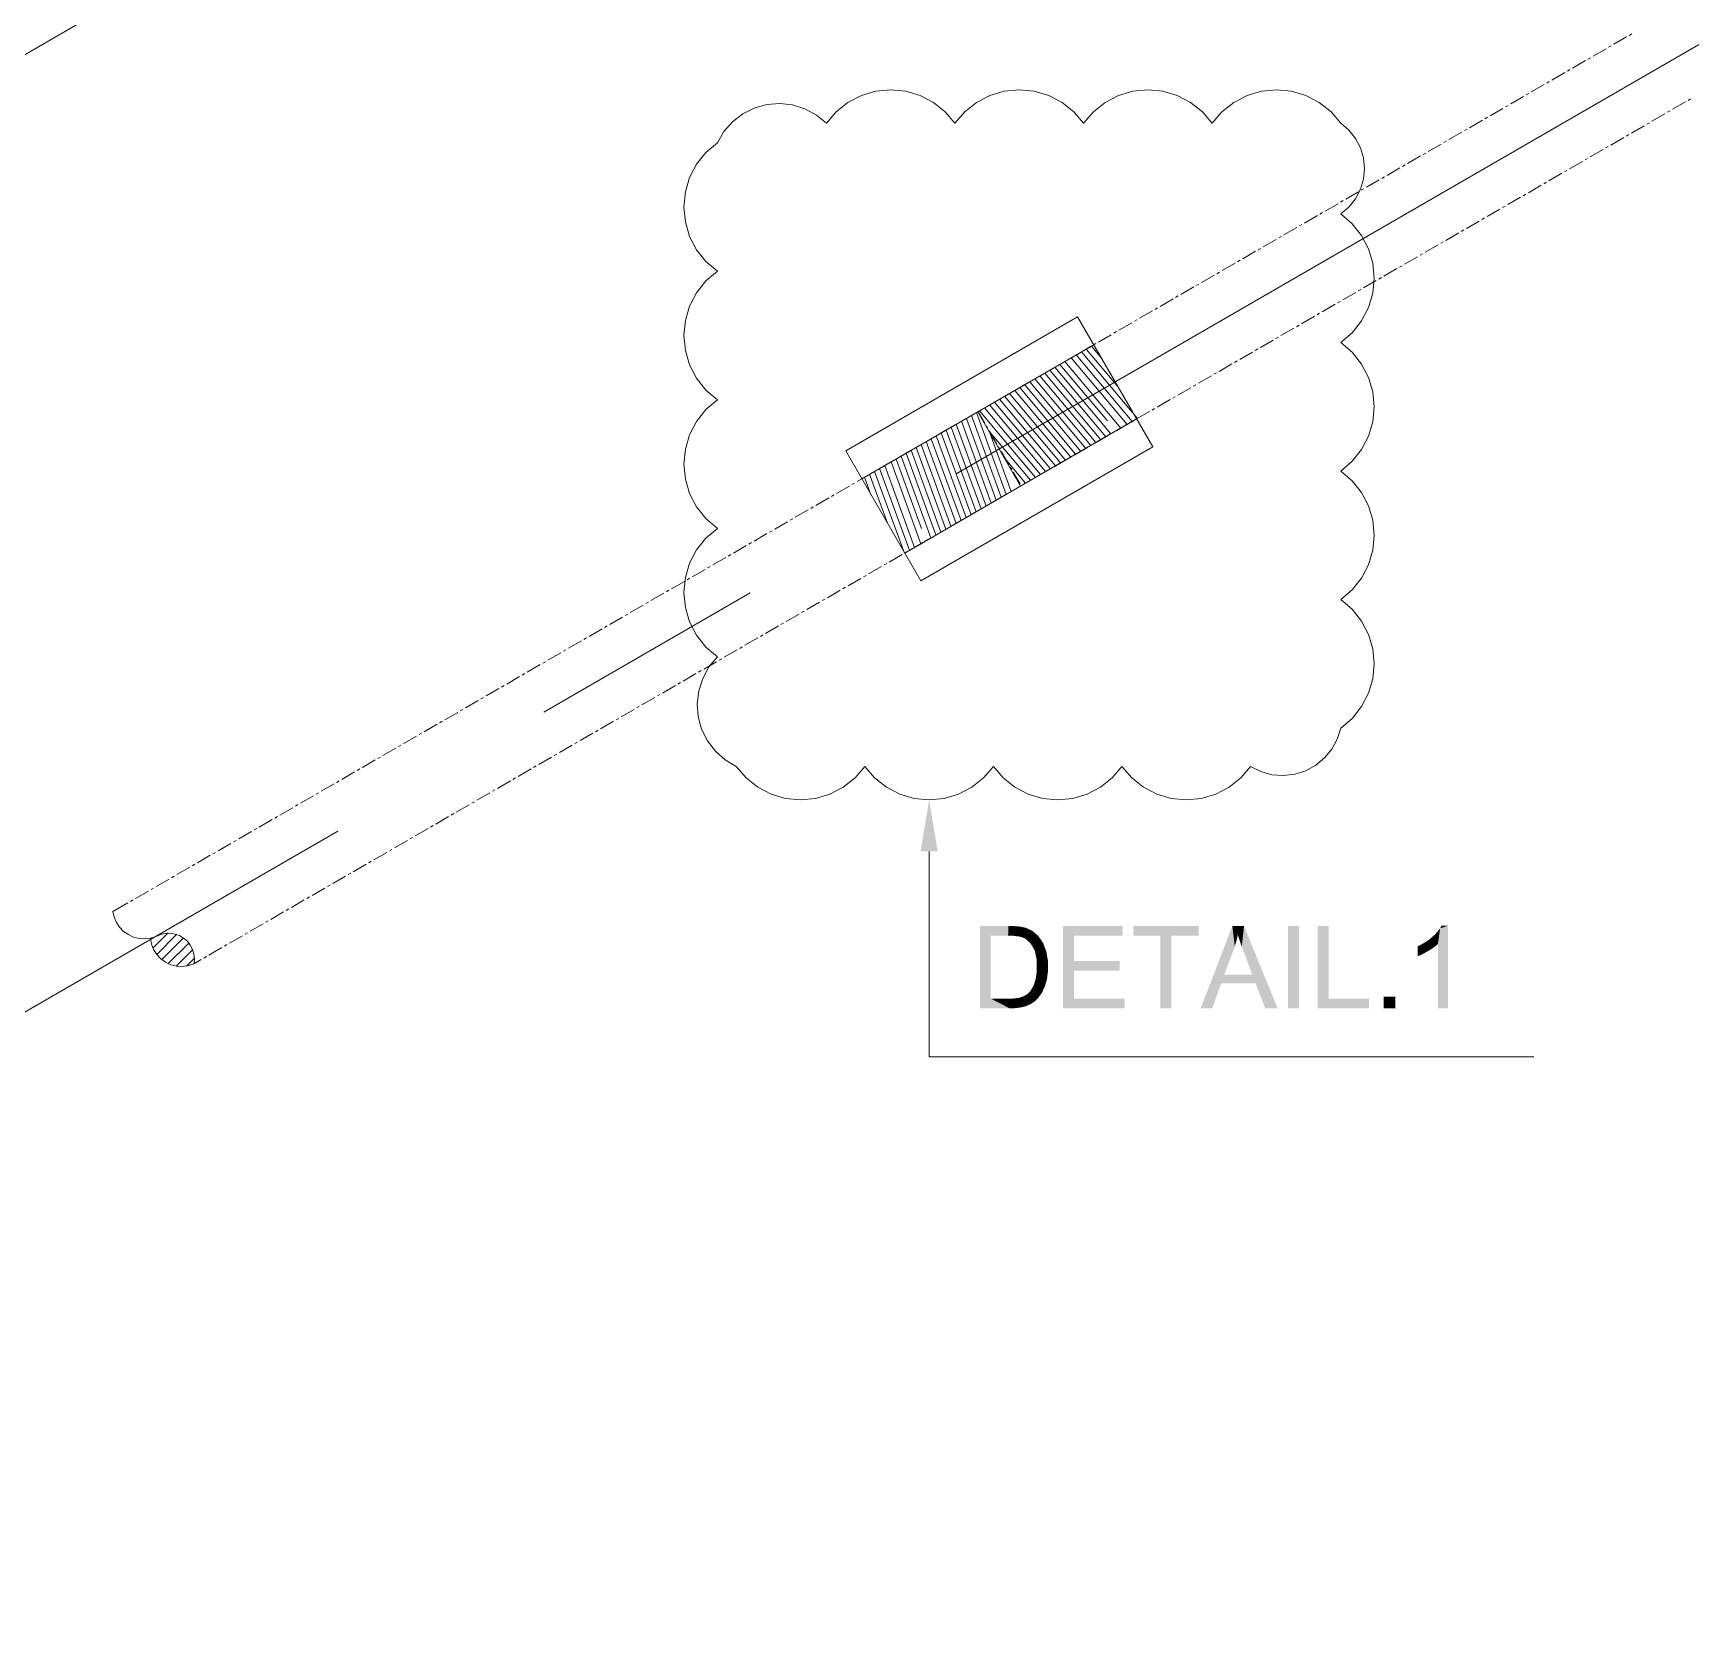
# Model space of a CAD drawing. Header units: millimetres. Extents: x 2 to 579, y 1 to 405.
# Drawn here: x 198.71 to 216.12, y 105.56 to 122.5 of the extents above; entities that cross this region are included whole.
import ezdxf

# ---------------------------------------------------------------- set-up
doc = ezdxf.new("R2010")
doc.units = ezdxf.units.MM
doc.linetypes.add('XKITLINE00', pattern=[0])
doc.layers.add('LinkedObject', color=7, linetype='Continuous', lineweight=0)

# ---------------------------------------------------------------- blocks, each defined once
blk = doc.blocks.new('*A4')
at = {"layer": 'LinkedObject'}
for color, points in [(6, [(208.208, 113.909), (208.028, 113.909), (208.118, 114.449)]), (7, [(208.652, 113.125), (208.766, 113.023), (208.652, 112.261)]), (7, [(208.948, 113.023), (208.652, 113.125), (208.95, 113.125)]), (7, [(208.766, 113.023), (208.652, 113.125), (208.948, 113.023)]), (7, [(208.652, 112.261), (208.766, 113.023), (208.766, 112.363)]), (7, [(208.95, 113.125), (208.999, 113.023), (208.948, 113.023)]), (7, [(209, 113.125), (208.999, 113.023), (208.95, 113.125)]), (7, [(209, 113.125), (209.073, 113.014), (208.999, 113.023)]), (7, [(209.077, 113.119), (209.073, 113.014), (209, 113.125)]), (7, [(209.103, 113.113), (209.073, 113.014), (209.077, 113.119)]), (7, [(209.103, 113.113), (209.096, 113.006), (209.073, 113.014)]), (7, [(209.096, 113.006), (209.103, 113.113), (209.128, 112.993)]), (7, [(209.204, 113.073), (209.103, 113.113), (209.141, 113.104)]), (7, [(209.23, 113.051), (209.103, 113.113), (209.204, 113.073)]), (7, [(209.182, 112.945), (209.103, 113.113), (209.23, 113.051)]), (7, [(209.128, 112.993), (209.103, 113.113), (209.182, 112.945)]), (7, [(209.23, 113.051), (209.204, 112.908), (209.182, 112.945)]), (7, [(209.264, 113.022), (209.204, 112.908), (209.23, 113.051)]), (7, [(209.315, 112.948), (209.204, 112.908), (209.264, 113.022)]), (7, [(209.639, 112.759), (209.525, 112.261), (209.525, 113.125)]), (7, [(209.639, 112.759), (209.525, 113.125), (209.639, 113.023)]), (7, [(210.15, 113.023), (209.525, 113.125), (210.15, 113.125)]), (7, [(209.639, 113.023), (209.525, 113.125), (210.15, 113.023)]), (7, [(210.263, 113.125), (210.547, 113.023), (210.263, 113.023)]), (7, [(210.661, 113.023), (210.547, 113.023), (210.263, 113.125)]), (7, [(210.661, 113.023), (210.263, 113.125), (210.947, 113.125)]), (7, [(210.547, 112.261), (210.661, 113.023), (210.661, 112.261)]), (7, [(210.547, 113.023), (210.661, 113.023), (210.547, 112.261)]), (7, [(210.661, 113.023), (210.947, 113.125), (210.947, 113.023)]), (7, [(211.302, 113.125), (211.313, 112.869), (210.97, 112.261)]), (7, [(211.313, 112.869), (211.302, 113.125), (211.328, 112.91)]), (7, [(211.328, 112.91), (211.302, 113.125), (211.351, 112.993)]), (7, [(211.351, 112.993), (211.302, 113.125), (211.36, 113.035)]), (7, [(211.425, 113.125), (211.36, 113.035), (211.302, 113.125)]), (7, [(211.36, 113.035), (211.425, 113.125), (211.37, 112.999)]), (7, [(211.37, 112.999), (211.425, 113.125), (211.401, 112.909)]), (7, [(211.401, 112.909), (211.425, 113.125), (211.421, 112.855)]), (7, [(211.421, 112.855), (211.425, 113.125), (211.511, 112.616)]), (7, [(211.511, 112.616), (211.425, 113.125), (211.547, 112.523)]), (7, [(211.547, 112.523), (211.425, 113.125), (211.777, 112.261)]), (7, [(212.002, 113.125), (211.888, 112.261), (211.888, 113.125)]), (7, [(212.002, 112.261), (211.888, 112.261), (212.002, 113.125)]), (7, [(212.313, 113.125), (212.199, 112.261), (212.199, 113.125)]), (7, [(212.313, 112.363), (212.199, 112.261), (212.313, 113.125)]), (7, [(213.391, 112.882), (213.292, 112.933), (213.37, 112.983)]), (7, [(213.403, 113.013), (213.46, 112.937), (213.37, 112.983)]), (7, [(213.37, 112.983), (213.46, 112.937), (213.391, 112.882)]), (7, [(213.46, 112.937), (213.403, 113.013), (213.437, 113.043)]), (7, [(213.484, 113.101), (213.46, 112.937), (213.437, 113.043)]), (7, [(213.46, 112.261), (213.484, 113.101), (213.566, 112.261)]), (7, [(213.46, 112.937), (213.484, 113.101), (213.46, 112.261)]), (7, [(213.566, 113.129), (213.484, 113.101), (213.498, 113.129)]), (7, [(213.566, 112.261), (213.484, 113.101), (213.566, 113.129)]), (7, [(209.204, 112.908), (209.315, 112.948), (209.226, 112.872)]), (7, [(209.226, 112.872), (209.315, 112.948), (209.332, 112.903)]), (7, [(209.332, 112.903), (209.249, 112.768), (209.226, 112.872)]), (7, [(209.349, 112.858), (209.249, 112.768), (209.332, 112.903)]), (7, [(209.366, 112.756), (209.249, 112.768), (209.349, 112.858)]), (7, [(210.97, 112.261), (211.313, 112.869), (211.218, 112.616)]), (7, [(213.292, 112.933), (213.328, 112.846), (213.248, 112.912)]), (7, [(213.248, 112.912), (213.328, 112.846), (213.248, 112.809)]), (7, [(213.248, 112.809), (213.328, 112.846), (213.273, 112.818)]), (7, [(213.328, 112.846), (213.292, 112.933), (213.359, 112.864)]), (7, [(213.359, 112.864), (213.292, 112.933), (213.391, 112.882)]), (7, [(213.391, 112.882), (213.46, 112.937), (213.441, 112.919)]), (7, [(209.249, 112.651), (209.366, 112.649), (209.237, 112.568)]), (7, [(209.237, 112.568), (209.366, 112.649), (209.343, 112.524)]), (7, [(209.366, 112.698), (209.249, 112.768), (209.366, 112.756)]), (7, [(209.249, 112.768), (209.366, 112.698), (209.249, 112.7)]), (7, [(209.366, 112.698), (209.249, 112.651), (209.249, 112.7)]), (7, [(209.366, 112.649), (209.249, 112.651), (209.366, 112.698)]), (7, [(209.343, 112.524), (209.366, 112.649), (209.355, 112.562)]), (7, [(209.639, 112.657), (209.525, 112.261), (209.639, 112.759)]), (7, [(209.639, 112.363), (209.525, 112.261), (209.639, 112.657)]), (7, [(210.118, 112.657), (209.639, 112.759), (210.118, 112.759)]), (7, [(209.639, 112.657), (209.639, 112.759), (210.118, 112.657)]), (7, [(211.185, 112.523), (210.97, 112.261), (211.218, 112.616)]), (7, [(211.218, 112.616), (211.547, 112.523), (211.185, 112.523)]), (7, [(211.511, 112.616), (211.547, 112.523), (211.218, 112.616)]), (7, [(209.284, 112.398), (209.163, 112.424), (209.183, 112.444)]), (7, [(209.183, 112.444), (209.343, 112.524), (209.284, 112.398)]), (7, [(209.215, 112.499), (209.343, 112.524), (209.183, 112.444)]), (7, [(209.226, 112.533), (209.343, 112.524), (209.215, 112.499)]), (7, [(209.343, 112.524), (209.226, 112.533), (209.237, 112.568)]), (7, [(209.284, 112.398), (209.343, 112.524), (209.302, 112.423)]), (7, [(209.302, 112.423), (209.343, 112.524), (209.332, 112.486)]), (7, [(210.97, 112.261), (211.185, 112.523), (211.091, 112.261)]), (7, [(211.547, 112.523), (211.777, 112.261), (211.647, 112.261)]), (7, [(208.766, 112.363), (208.964, 112.261), (208.652, 112.261)]), (7, [(208.951, 112.363), (208.964, 112.261), (208.766, 112.363)]), (7, [(208.951, 112.363), (209.003, 112.261), (208.964, 112.261)]), (7, [(208.994, 112.363), (209.003, 112.261), (208.951, 112.363)]), (7, [(209.103, 112.276), (208.994, 112.363), (209.061, 112.371)]), (7, [(209.072, 112.269), (208.994, 112.363), (209.103, 112.276)]), (7, [(209.003, 112.261), (208.994, 112.363), (209.072, 112.269)]), (7, [(209.085, 112.379), (209.103, 112.276), (209.061, 112.371)]), (7, [(209.109, 112.387), (209.103, 112.276), (209.085, 112.379)]), (7, [(209.103, 112.276), (209.109, 112.387), (209.133, 112.283)]), (7, [(209.206, 112.319), (209.109, 112.387), (209.148, 112.409)]), (7, [(209.184, 112.305), (209.109, 112.387), (209.206, 112.319)]), (7, [(209.133, 112.283), (209.109, 112.387), (209.184, 112.305)]), (7, [(209.163, 112.424), (209.227, 112.334), (209.148, 112.409)]), (7, [(209.148, 112.409), (209.227, 112.334), (209.206, 112.319)]), (7, [(209.266, 112.373), (209.163, 112.424), (209.284, 112.398)]), (7, [(209.227, 112.334), (209.163, 112.424), (209.266, 112.373)]), (7, [(209.525, 112.261), (209.639, 112.363), (210.17, 112.261)]), (7, [(210.17, 112.261), (209.639, 112.363), (210.17, 112.363)]), (7, [(212.199, 112.261), (212.313, 112.363), (212.738, 112.261)]), (7, [(212.738, 112.261), (212.313, 112.363), (212.738, 112.363)]), (7, [(213.012, 112.382), (212.891, 112.261), (212.891, 112.382)]), (7, [(213.012, 112.261), (212.891, 112.261), (213.012, 112.382)])]:
    blk.add_hatch(color=color, dxfattribs=at).paths.add_polyline_path(points, flags=17)
at = {"layer": 'LinkedObject', "color": 6, "linetype": 'XKITLINE00', "lineweight": 0}
for p, q in [((177.585, 110.118), (218.979, 134.042)), ((208.403, 117.874), (223.224, 126.441)), ((204.074, 115.372), (206.238, 116.623)), ((187.088, 105.555), (201.909, 114.121)), ((208.118, 113.909), (208.118, 111.752)), ((208.118, 111.752), (214.466, 111.752))]:
    blk.add_line(p, q, dxfattribs=at)
at = {"layer": 'LinkedObject', "color": 9, "linetype": 'XKITLINE00', "lineweight": 0}
for p, q in [((215.253, 122.353), (215.28, 122.369)), ((215.307, 122.385), (215.442, 122.463)), ((215.469, 122.478), (215.496, 122.494)), ((214.874, 122.134), (215.009, 122.213)), ((215.036, 122.228), (215.063, 122.244)), ((215.09, 122.259), (215.226, 122.338)), ((214.657, 122.009), (214.793, 122.087)), ((214.82, 122.103), (214.847, 122.119)), ((214.387, 121.853), (214.414, 121.869)), ((214.441, 121.884), (214.576, 121.962)), ((214.603, 121.978), (214.63, 121.994)), ((214.008, 121.634), (214.143, 121.712)), ((214.17, 121.728), (214.198, 121.743)), ((214.225, 121.759), (214.36, 121.837)), ((215.871, 121.671), (215.898, 121.687)), ((215.925, 121.702), (216.06, 121.78)), ((216.087, 121.796), (216.114, 121.812)), ((213.738, 121.478), (213.765, 121.493)), ((213.792, 121.509), (213.927, 121.587)), ((213.954, 121.603), (213.981, 121.618)), ((215.492, 121.452), (215.627, 121.53)), ((215.654, 121.546), (215.681, 121.561)), ((215.708, 121.577), (215.844, 121.655)), ((213.359, 121.259), (213.494, 121.337)), ((213.521, 121.352), (213.548, 121.368)), ((213.575, 121.384), (213.711, 121.462)), ((215.275, 121.327), (215.411, 121.405)), ((215.438, 121.421), (215.465, 121.436)), ((213.142, 121.134), (213.278, 121.212)), ((213.305, 121.227), (213.332, 121.243)), ((214.842, 121.077), (214.978, 121.155)), ((215.005, 121.17), (215.032, 121.186)), ((215.059, 121.202), (215.194, 121.28)), ((215.221, 121.296), (215.248, 121.311)), ((212.872, 120.977), (212.899, 120.993)), ((212.926, 121.008), (213.061, 121.087)), ((213.088, 121.102), (213.115, 121.118)), ((214.626, 120.952), (214.761, 121.03)), ((214.788, 121.045), (214.815, 121.061)), ((212.493, 120.758), (212.628, 120.836)), ((212.655, 120.852), (212.682, 120.868)), ((212.709, 120.883), (212.845, 120.962)), ((214.355, 120.795), (214.382, 120.811)), ((214.41, 120.826), (214.545, 120.905)), ((214.572, 120.92), (214.599, 120.936)), ((212.277, 120.633), (212.412, 120.711)), ((212.439, 120.727), (212.466, 120.743)), ((213.977, 120.576), (214.112, 120.654)), ((214.139, 120.67), (214.166, 120.686)), ((214.193, 120.701), (214.328, 120.78)), ((211.844, 120.383), (211.979, 120.461)), ((212.006, 120.477), (212.033, 120.492)), ((212.06, 120.508), (212.195, 120.586)), ((212.222, 120.602), (212.249, 120.618)), ((213.76, 120.451), (213.895, 120.529)), ((213.923, 120.545), (213.95, 120.561)), ((211.627, 120.258), (211.762, 120.336)), ((211.79, 120.352), (211.817, 120.367)), ((213.327, 120.201), (213.463, 120.279)), ((213.49, 120.295), (213.517, 120.31)), ((213.544, 120.326), (213.679, 120.404)), ((213.706, 120.42), (213.733, 120.436)), ((211.357, 120.101), (211.384, 120.117)), ((211.411, 120.133), (211.546, 120.211)), ((211.573, 120.227), (211.6, 120.242)), ((213.111, 120.076), (213.246, 120.154)), ((213.273, 120.17), (213.3, 120.185)), ((210.978, 119.883), (211.113, 119.961)), ((211.14, 119.976), (211.167, 119.992)), ((211.194, 120.008), (211.33, 120.086)), ((212.84, 119.919), (212.867, 119.935)), ((212.894, 119.951), (213.03, 120.029)), ((213.057, 120.045), (213.084, 120.06)), ((210.761, 119.757), (210.897, 119.836)), ((210.924, 119.851), (210.951, 119.867)), ((212.462, 119.701), (212.597, 119.779)), ((212.624, 119.794), (212.651, 119.81)), ((212.678, 119.826), (212.813, 119.904)), ((210.329, 119.507), (210.464, 119.585)), ((210.491, 119.601), (210.518, 119.617)), ((210.545, 119.632), (210.68, 119.711)), ((210.707, 119.726), (210.734, 119.742)), ((212.245, 119.575), (212.38, 119.654)), ((212.407, 119.669), (212.434, 119.685)), ((210.112, 119.382), (210.247, 119.46)), ((210.274, 119.476), (210.301, 119.492)), ((211.812, 119.325), (211.947, 119.403)), ((211.974, 119.419), (212.002, 119.435)), ((212.029, 119.45), (212.164, 119.529)), ((212.191, 119.544), (212.218, 119.56)), ((209.842, 119.226), (209.869, 119.241)), ((209.896, 119.257), (210.031, 119.335)), ((210.058, 119.351), (210.085, 119.367)), ((211.596, 119.2), (211.731, 119.278)), ((211.758, 119.294), (211.785, 119.31)), ((209.463, 119.007), (209.598, 119.085)), ((209.625, 119.101), (209.652, 119.116)), ((209.679, 119.132), (209.814, 119.21)), ((211.325, 119.044), (211.352, 119.059)), ((211.379, 119.075), (211.515, 119.153)), ((211.542, 119.169), (211.569, 119.185)), ((209.246, 118.882), (209.382, 118.96)), ((209.409, 118.976), (209.436, 118.991)), ((210.946, 118.825), (211.082, 118.903)), ((211.109, 118.919), (211.136, 118.934)), ((211.163, 118.95), (211.298, 119.028)), ((208.873, 118.666), (208.949, 118.71)), ((208.976, 118.725), (209.003, 118.741)), ((209.03, 118.757), (209.165, 118.835)), ((209.192, 118.851), (209.219, 118.866)), ((210.73, 118.7), (210.865, 118.778)), ((210.892, 118.794), (210.919, 118.809)), ((210.459, 118.543), (210.486, 118.559)), ((210.513, 118.575), (210.649, 118.653)), ((210.676, 118.668), (210.703, 118.684)), ((208.228, 118.293), (208.386, 118.384)), ((208.705, 118.405), (208.634, 118.528)), ((208.736, 118.351), (208.721, 118.378)), ((210.081, 118.324), (210.216, 118.403)), ((210.243, 118.418), (210.27, 118.434)), ((210.297, 118.45), (210.432, 118.528)), ((208.012, 118.168), (208.147, 118.246)), ((208.174, 118.262), (208.201, 118.278)), ((208.83, 118.188), (208.752, 118.324)), ((209.81, 118.168), (209.837, 118.184)), ((209.864, 118.199), (209.999, 118.278)), ((210.026, 118.293), (210.054, 118.309)), ((207.741, 118.012), (207.768, 118.028)), ((207.795, 118.043), (207.931, 118.121)), ((207.958, 118.137), (207.985, 118.153)), ((208.861, 118.134), (208.846, 118.161)), ((208.955, 117.972), (208.877, 118.107)), ((209.431, 117.949), (209.567, 118.027)), ((209.594, 118.043), (209.621, 118.059)), ((209.648, 118.074), (209.783, 118.152)), ((207.362, 117.793), (207.498, 117.871)), ((207.525, 117.887), (207.552, 117.902)), ((207.579, 117.918), (207.714, 117.996)), ((208.986, 117.918), (208.971, 117.945)), ((209.073, 117.768), (209.002, 117.891)), ((209.215, 117.824), (209.35, 117.902)), ((209.377, 117.918), (209.404, 117.934)), ((207.146, 117.668), (207.281, 117.746)), ((207.308, 117.762), (207.335, 117.777)), ((208.944, 117.668), (208.971, 117.683)), ((208.998, 117.699), (209.134, 117.777)), ((209.161, 117.793), (209.188, 117.808)), ((206.713, 117.418), (206.848, 117.496)), ((206.875, 117.511), (206.902, 117.527)), ((206.929, 117.543), (207.065, 117.621)), ((207.092, 117.637), (207.119, 117.652)), ((208.565, 117.449), (208.701, 117.527)), ((208.728, 117.543), (208.755, 117.558)), ((208.782, 117.574), (208.917, 117.652)), ((206.497, 117.293), (206.632, 117.371)), ((206.659, 117.386), (206.686, 117.402)), ((208.349, 117.324), (208.484, 117.402)), ((208.511, 117.417), (208.538, 117.433)), ((206.226, 117.136), (206.253, 117.152)), ((206.28, 117.167), (206.415, 117.246)), ((206.442, 117.261), (206.47, 117.277)), ((207.916, 117.073), (208.051, 117.152)), ((208.078, 117.167), (208.105, 117.183)), ((208.133, 117.199), (208.268, 117.277)), ((208.295, 117.292), (208.322, 117.308)), ((205.847, 116.917), (205.983, 116.995)), ((206.01, 117.011), (206.037, 117.027)), ((206.064, 117.042), (206.199, 117.121)), ((207.7, 116.948), (207.835, 117.027)), ((207.862, 117.042), (207.889, 117.058)), ((205.631, 116.792), (205.766, 116.87)), ((205.793, 116.886), (205.82, 116.902)), ((207.429, 116.792), (207.456, 116.808)), ((207.483, 116.823), (207.618, 116.901)), ((207.646, 116.917), (207.673, 116.933)), ((205.198, 116.542), (205.333, 116.62)), ((205.36, 116.636), (205.387, 116.651)), ((205.414, 116.667), (205.55, 116.745)), ((205.577, 116.761), (205.604, 116.777)), ((207.05, 116.573), (207.186, 116.651)), ((207.213, 116.667), (207.24, 116.683)), ((207.267, 116.698), (207.402, 116.776)), ((204.981, 116.417), (205.117, 116.495)), ((205.144, 116.511), (205.171, 116.526)), ((206.834, 116.448), (206.969, 116.526)), ((206.996, 116.542), (207.023, 116.557)), ((204.711, 116.26), (204.738, 116.276)), ((204.765, 116.292), (204.9, 116.37)), ((204.927, 116.386), (204.954, 116.401)), ((206.401, 116.198), (206.536, 116.276)), ((206.563, 116.292), (206.59, 116.307)), ((206.617, 116.323), (206.753, 116.401)), ((206.78, 116.417), (206.807, 116.432)), ((204.332, 116.042), (204.467, 116.12)), ((204.494, 116.135), (204.522, 116.151)), ((204.549, 116.167), (204.684, 116.245)), ((206.184, 116.073), (206.32, 116.151)), ((206.347, 116.166), (206.374, 116.182)), ((204.116, 115.916), (204.251, 115.995)), ((204.278, 116.01), (204.305, 116.026)), ((205.914, 115.916), (205.941, 115.932)), ((205.968, 115.948), (206.103, 116.026)), ((206.13, 116.041), (206.157, 116.057)), ((203.845, 115.76), (203.872, 115.776)), ((203.899, 115.791), (204.034, 115.87)), ((204.062, 115.885), (204.089, 115.901)), ((205.535, 115.697), (205.67, 115.776)), ((205.697, 115.791), (205.725, 115.807)), ((205.752, 115.822), (205.887, 115.901)), ((203.466, 115.541), (203.602, 115.619)), ((203.629, 115.635), (203.656, 115.651)), ((203.683, 115.666), (203.818, 115.744)), ((205.319, 115.572), (205.454, 115.65)), ((205.481, 115.666), (205.508, 115.682)), ((203.196, 115.385), (203.223, 115.4)), ((203.25, 115.416), (203.385, 115.494)), ((203.412, 115.51), (203.439, 115.526)), ((204.886, 115.322), (205.021, 115.4)), ((205.048, 115.416), (205.075, 115.432)), ((205.102, 115.447), (205.238, 115.525)), ((205.265, 115.541), (205.292, 115.557)), ((202.817, 115.166), (202.952, 115.244)), ((202.979, 115.26), (203.006, 115.275)), ((203.033, 115.291), (203.169, 115.369)), ((204.669, 115.197), (204.805, 115.275)), ((204.832, 115.291), (204.859, 115.306)), ((202.601, 115.041), (202.736, 115.119)), ((202.763, 115.135), (202.79, 115.15)), ((204.399, 115.041), (204.426, 115.056)), ((204.453, 115.072), (204.588, 115.15)), ((204.615, 115.166), (204.642, 115.181)), ((202.33, 114.884), (202.357, 114.9)), ((202.384, 114.916), (202.519, 114.994)), ((202.546, 115.01), (202.573, 115.025)), ((204.02, 114.822), (204.155, 114.9)), ((204.182, 114.916), (204.209, 114.931)), ((204.236, 114.947), (204.372, 115.025)), ((201.951, 114.665), (202.086, 114.744)), ((202.114, 114.759), (202.141, 114.775)), ((202.168, 114.791), (202.303, 114.869)), ((203.804, 114.697), (203.939, 114.775)), ((203.966, 114.79), (203.993, 114.806)), ((201.735, 114.54), (201.87, 114.619)), ((201.897, 114.634), (201.924, 114.65)), ((203.533, 114.54), (203.56, 114.556)), ((203.587, 114.571), (203.722, 114.65)), ((203.749, 114.665), (203.776, 114.681)), ((201.302, 114.29), (201.437, 114.368)), ((201.464, 114.384), (201.491, 114.4)), ((201.518, 114.415), (201.654, 114.493)), ((201.681, 114.509), (201.708, 114.525)), ((203.154, 114.321), (203.289, 114.399)), ((203.317, 114.415), (203.344, 114.431)), ((203.371, 114.446), (203.506, 114.525)), ((201.085, 114.165), (201.221, 114.243)), ((201.248, 114.259), (201.275, 114.275)), ((202.884, 114.165), (202.911, 114.181)), ((202.938, 114.196), (203.073, 114.274)), ((203.1, 114.29), (203.127, 114.306)), ((200.815, 114.009), (200.842, 114.024)), ((200.869, 114.04), (201.004, 114.118)), ((201.031, 114.134), (201.058, 114.149)), ((202.505, 113.946), (202.64, 114.024)), ((202.667, 114.04), (202.694, 114.055)), ((202.721, 114.071), (202.857, 114.149)), ((200.436, 113.79), (200.571, 113.868)), ((200.598, 113.884), (200.625, 113.899)), ((200.652, 113.915), (200.788, 113.993)), ((202.288, 113.821), (202.424, 113.899)), ((202.451, 113.915), (202.478, 113.93)), ((200.22, 113.665), (200.355, 113.743)), ((200.382, 113.759), (200.409, 113.774)), ((202.018, 113.665), (202.045, 113.68)), ((202.072, 113.696), (202.207, 113.774)), ((202.234, 113.79), (202.261, 113.805)), ((199.787, 113.414), (199.922, 113.493)), ((199.949, 113.508), (199.976, 113.524)), ((200.003, 113.54), (200.138, 113.618)), ((200.165, 113.633), (200.193, 113.649)), ((201.639, 113.446), (201.774, 113.524)), ((201.801, 113.539), (201.828, 113.555)), ((201.856, 113.571), (201.991, 113.649)), ((199.548, 113.277), (199.706, 113.368)), ((199.733, 113.383), (199.76, 113.399)), ((201.423, 113.32), (201.558, 113.399)), ((201.585, 113.414), (201.612, 113.43)), ((200.99, 113.07), (201.125, 113.148)), ((201.152, 113.164), (201.179, 113.18)), ((201.206, 113.195), (201.341, 113.274)), ((201.368, 113.289), (201.396, 113.305)), ((200.773, 112.945), (200.909, 113.023)), ((200.936, 113.039), (200.963, 113.055)), ((200.503, 112.789), (200.53, 112.804)), ((200.557, 112.82), (200.692, 112.898)), ((200.719, 112.914), (200.746, 112.93)), ((200.397, 112.728), (200.476, 112.773))]:
    blk.add_line(p, q, dxfattribs=at)
at = {"layer": 'LinkedObject', "color": 2, "linetype": 'XKITLINE00', "lineweight": 0}
for p, q in [((207.407, 121.847), (207.266, 121.774)), ((207.558, 121.892), (207.407, 121.847)), ((207.715, 121.907), (207.558, 121.892)), ((207.873, 121.892), (207.715, 121.907)), ((208.024, 121.847), (207.873, 121.892)), ((208.164, 121.774), (208.024, 121.847)), ((208.757, 121.847), (208.616, 121.774)), ((208.908, 121.892), (208.757, 121.847)), ((209.065, 121.907), (208.908, 121.892)), ((209.223, 121.892), (209.065, 121.907)), ((209.374, 121.847), (209.223, 121.892)), ((209.514, 121.774), (209.374, 121.847)), ((210.107, 121.847), (209.966, 121.774)), ((210.258, 121.892), (210.107, 121.847)), ((210.415, 121.907), (210.258, 121.892)), ((210.573, 121.892), (210.415, 121.907)), ((210.724, 121.847), (210.573, 121.892)), ((210.864, 121.774), (210.724, 121.847)), ((211.457, 121.847), (211.316, 121.774)), ((211.608, 121.892), (211.457, 121.847)), ((211.765, 121.907), (211.608, 121.892)), ((211.923, 121.892), (211.765, 121.907)), ((212.074, 121.847), (211.923, 121.892)), ((212.214, 121.774), (212.074, 121.847)), ((206.283, 121.715), (206.161, 121.654)), ((206.414, 121.752), (206.283, 121.715)), ((206.55, 121.763), (206.414, 121.752)), ((206.685, 121.748), (206.55, 121.763)), ((206.815, 121.707), (206.685, 121.748)), ((206.935, 121.642), (206.815, 121.707)), ((207.143, 121.676), (207.04, 121.556)), ((207.266, 121.774), (207.143, 121.676)), ((208.288, 121.676), (208.164, 121.774)), ((208.39, 121.556), (208.288, 121.676)), ((208.493, 121.676), (208.39, 121.556)), ((208.616, 121.774), (208.493, 121.676)), ((209.638, 121.676), (209.514, 121.774)), ((209.74, 121.556), (209.638, 121.676)), ((209.843, 121.676), (209.74, 121.556)), ((209.966, 121.774), (209.843, 121.676)), ((210.988, 121.676), (210.864, 121.774)), ((211.09, 121.556), (210.988, 121.676)), ((211.193, 121.676), (211.09, 121.556)), ((211.316, 121.774), (211.193, 121.676)), ((212.338, 121.676), (212.214, 121.774)), ((212.44, 121.556), (212.338, 121.676)), ((206.054, 121.571), (205.964, 121.469)), ((206.161, 121.654), (206.054, 121.571)), ((207.04, 121.556), (206.935, 121.642)), ((207.04, 121.556), (207.04, 121.556)), ((208.39, 121.556), (208.39, 121.556)), ((209.74, 121.556), (209.74, 121.556)), ((211.09, 121.556), (211.09, 121.556)), ((212.525, 121.484), (212.44, 121.556)), ((205.895, 121.351), (205.775, 121.249)), ((205.964, 121.469), (205.895, 121.351)), ((205.895, 121.351), (205.895, 121.351)), ((212.594, 121.396), (212.525, 121.484)), ((212.646, 121.297), (212.594, 121.396)), ((205.775, 121.249), (205.676, 121.125)), ((212.678, 121.191), (212.646, 121.297)), ((212.688, 121.08), (212.678, 121.191)), ((205.603, 120.985), (205.559, 120.834)), ((205.676, 121.125), (205.603, 120.985)), ((212.646, 120.862), (212.678, 120.969)), ((212.678, 120.969), (212.688, 121.08)), ((205.559, 120.834), (205.543, 120.676)), ((212.594, 120.763), (212.646, 120.862)), ((205.543, 120.676), (205.559, 120.519)), ((212.44, 120.603), (212.525, 120.676)), ((212.525, 120.676), (212.594, 120.763)), ((205.559, 120.519), (205.603, 120.368)), ((212.56, 120.501), (212.44, 120.603)), ((212.44, 120.603), (212.44, 120.603)), ((212.659, 120.377), (212.56, 120.501)), ((205.603, 120.368), (205.676, 120.228)), ((212.732, 120.237), (212.659, 120.377)), ((205.676, 120.228), (205.775, 120.104)), ((205.775, 120.104), (205.895, 120.001)), ((212.777, 120.086), (212.732, 120.237)), ((205.895, 120.001), (205.775, 119.899)), ((205.895, 120.001), (205.895, 120.001)), ((212.792, 119.928), (212.777, 120.086)), ((212.777, 119.771), (212.792, 119.928)), ((205.676, 119.775), (205.603, 119.635)), ((205.775, 119.899), (205.676, 119.775)), ((212.732, 119.62), (212.777, 119.771)), ((205.603, 119.635), (205.559, 119.484)), ((212.659, 119.48), (212.732, 119.62)), ((205.559, 119.484), (205.543, 119.326)), ((212.56, 119.356), (212.659, 119.48)), ((205.543, 119.326), (205.559, 119.169)), ((212.44, 119.253), (212.56, 119.356)), ((212.56, 119.151), (212.44, 119.253)), ((212.44, 119.253), (212.44, 119.253)), ((205.559, 119.169), (205.603, 119.018)), ((212.659, 119.027), (212.56, 119.151)), ((205.603, 119.018), (205.676, 118.878)), ((212.732, 118.887), (212.659, 119.027)), ((212.777, 118.736), (212.732, 118.887)), ((205.676, 118.878), (205.775, 118.754)), ((205.775, 118.754), (205.895, 118.651)), ((212.792, 118.578), (212.777, 118.736)), ((205.775, 118.549), (205.676, 118.425)), ((205.895, 118.651), (205.775, 118.549)), ((205.895, 118.651), (205.895, 118.651)), ((212.777, 118.421), (212.792, 118.578)), ((205.676, 118.425), (205.603, 118.285)), ((212.732, 118.27), (212.777, 118.421)), ((205.603, 118.285), (205.559, 118.134)), ((212.659, 118.13), (212.732, 118.27)), ((205.559, 118.134), (205.543, 117.976)), ((212.56, 118.006), (212.659, 118.13)), ((205.543, 117.976), (205.559, 117.819)), ((212.44, 117.903), (212.56, 118.006)), ((212.56, 117.801), (212.44, 117.903)), ((212.44, 117.903), (212.44, 117.903)), ((205.559, 117.819), (205.603, 117.668)), ((205.603, 117.668), (205.676, 117.528)), ((212.659, 117.677), (212.56, 117.801)), ((212.732, 117.537), (212.659, 117.677)), ((205.676, 117.528), (205.775, 117.404)), ((212.777, 117.386), (212.732, 117.537)), ((205.775, 117.404), (205.895, 117.301)), ((212.792, 117.228), (212.777, 117.386)), ((205.775, 117.199), (205.676, 117.075)), ((205.895, 117.301), (205.775, 117.199)), ((205.895, 117.301), (205.895, 117.301)), ((212.777, 117.071), (212.792, 117.228)), ((205.676, 117.075), (205.603, 116.935)), ((212.732, 116.92), (212.777, 117.071)), ((205.603, 116.935), (205.559, 116.784)), ((212.659, 116.78), (212.732, 116.92)), ((205.559, 116.784), (205.543, 116.626)), ((205.543, 116.626), (205.559, 116.469)), ((212.44, 116.553), (212.56, 116.656)), ((212.56, 116.656), (212.659, 116.78)), ((205.559, 116.469), (205.603, 116.318)), ((212.56, 116.451), (212.44, 116.553)), ((212.44, 116.553), (212.44, 116.553)), ((212.659, 116.327), (212.56, 116.451)), ((205.603, 116.318), (205.676, 116.178)), ((212.732, 116.187), (212.659, 116.327)), ((205.676, 116.178), (205.775, 116.054)), ((212.777, 116.036), (212.732, 116.187)), ((205.775, 116.054), (205.895, 115.951)), ((205.895, 115.951), (205.807, 115.846)), ((205.895, 115.951), (205.895, 115.951)), ((212.792, 115.878), (212.777, 116.036)), ((205.807, 115.846), (205.742, 115.726)), ((212.777, 115.721), (212.792, 115.878)), ((205.7, 115.596), (205.684, 115.46)), ((205.742, 115.726), (205.7, 115.596)), ((212.732, 115.57), (212.777, 115.721)), ((205.684, 115.46), (205.694, 115.324)), ((212.56, 115.306), (212.659, 115.43)), ((212.659, 115.43), (212.732, 115.57)), ((205.694, 115.324), (205.73, 115.192)), ((212.44, 115.203), (212.56, 115.306)), ((205.73, 115.192), (205.791, 115.07)), ((205.791, 115.07), (205.874, 114.961)), ((212.347, 114.983), (212.404, 115.088)), ((212.404, 115.088), (212.44, 115.203)), ((212.44, 115.203), (212.44, 115.203)), ((205.874, 114.961), (205.976, 114.87)), ((212.178, 114.813), (212.27, 114.89)), ((212.27, 114.89), (212.347, 114.983)), ((205.976, 114.87), (206.093, 114.8)), ((206.093, 114.8), (206.093, 114.8)), ((206.093, 114.8), (206.196, 114.68)), ((207.341, 114.68), (207.443, 114.8)), ((207.443, 114.8), (207.443, 114.8)), ((207.443, 114.8), (207.546, 114.68)), ((208.691, 114.68), (208.793, 114.8)), ((208.793, 114.8), (208.793, 114.8)), ((208.793, 114.8), (208.896, 114.68)), ((210.041, 114.68), (210.143, 114.8)), ((210.143, 114.8), (210.143, 114.8)), ((210.143, 114.8), (210.246, 114.68)), ((211.391, 114.68), (211.493, 114.8)), ((211.493, 114.8), (211.493, 114.8)), ((211.493, 114.8), (211.601, 114.747)), ((211.601, 114.747), (211.717, 114.714)), ((211.717, 114.714), (211.837, 114.705)), ((211.837, 114.705), (211.957, 114.719)), ((211.957, 114.719), (212.072, 114.755)), ((212.072, 114.755), (212.178, 114.813)), ((206.196, 114.68), (206.32, 114.582)), ((206.32, 114.582), (206.46, 114.509)), ((207.077, 114.509), (207.217, 114.582)), ((207.217, 114.582), (207.341, 114.68)), ((207.546, 114.68), (207.67, 114.582)), ((207.67, 114.582), (207.81, 114.509)), ((208.427, 114.509), (208.567, 114.582)), ((208.567, 114.582), (208.691, 114.68)), ((208.896, 114.68), (209.02, 114.582)), ((209.02, 114.582), (209.16, 114.509)), ((209.777, 114.509), (209.917, 114.582)), ((209.917, 114.582), (210.041, 114.68)), ((210.246, 114.68), (210.37, 114.582)), ((210.37, 114.582), (210.51, 114.509)), ((211.127, 114.509), (211.267, 114.582)), ((211.267, 114.582), (211.391, 114.68)), ((206.46, 114.509), (206.611, 114.464)), ((206.611, 114.464), (206.768, 114.449)), ((206.768, 114.449), (206.926, 114.464)), ((206.926, 114.464), (207.077, 114.509)), ((207.81, 114.509), (207.961, 114.464)), ((207.961, 114.464), (208.118, 114.449)), ((208.118, 114.449), (208.276, 114.464)), ((208.276, 114.464), (208.427, 114.509)), ((209.16, 114.509), (209.311, 114.464)), ((209.311, 114.464), (209.468, 114.449)), ((209.468, 114.449), (209.626, 114.464)), ((209.626, 114.464), (209.777, 114.509)), ((210.51, 114.509), (210.661, 114.464)), ((210.661, 114.464), (210.818, 114.449)), ((210.818, 114.449), (210.976, 114.464)), ((210.976, 114.464), (211.127, 114.509))]:
    blk.add_line(p, q, dxfattribs=at)
at = {"layer": 'LinkedObject', "color": 4, "linetype": 'XKITLINE00', "lineweight": 0}
for p, q in [((207.243, 118.114), (209.678, 119.521)), ((210.466, 118.157), (209.678, 119.521)), ((209.847, 119.229), (207.411, 117.821)), ((210.297, 118.45), (207.862, 117.042)), ((208.629, 118.525), (209.079, 117.746)), ((208.031, 116.75), (207.243, 118.114)), ((208.031, 116.75), (210.466, 118.157))]:
    blk.add_line(p, q, dxfattribs=at)
at = {"layer": 'LinkedObject', "color": 1, "linetype": 'XKITLINE00', "lineweight": 0}
for p, q in [((209.544, 119.054), (210.132, 118.354)), ((209.611, 119.093), (210.199, 118.393)), ((209.664, 119.123), (210.252, 118.423)), ((209.717, 119.154), (210.305, 118.454)), ((209.769, 119.184), (210.1, 118.79)), ((209.822, 119.215), (209.927, 119.089)), ((209.28, 118.902), (209.868, 118.202)), ((209.333, 118.932), (209.921, 118.232)), ((209.386, 118.962), (209.974, 118.263)), ((209.439, 118.993), (210.026, 118.293)), ((209.439, 118.993), (210.026, 118.293)), ((209.491, 119.023), (209.99, 118.429)), ((208.964, 118.719), (209.552, 118.019)), ((209.017, 118.749), (209.605, 118.049)), ((209.07, 118.78), (209.657, 118.08)), ((209.122, 118.81), (209.71, 118.11)), ((209.175, 118.841), (209.763, 118.141)), ((209.228, 118.871), (209.815, 118.171)), ((208.648, 118.536), (209.236, 117.836)), ((208.701, 118.566), (209.288, 117.867)), ((208.753, 118.597), (209.341, 117.897)), ((208.806, 118.627), (209.394, 117.927)), ((208.859, 118.658), (209.446, 117.958)), ((208.911, 118.688), (209.499, 117.988)), ((208.351, 118.365), (208.664, 117.506)), ((208.404, 118.395), (208.717, 117.536)), ((208.457, 118.426), (208.77, 117.567)), ((208.51, 118.456), (208.823, 117.597)), ((208.562, 118.486), (208.875, 117.628)), ((208.615, 118.517), (208.928, 117.658)), ((208.088, 118.212), (208.401, 117.354)), ((208.141, 118.243), (208.454, 117.384)), ((208.193, 118.273), (208.506, 117.415)), ((208.246, 118.304), (208.559, 117.445)), ((208.299, 118.334), (208.612, 117.476)), ((208.756, 118.306), (208.981, 117.689)), ((208.761, 118.308), (209.183, 117.806)), ((207.772, 118.029), (208.037, 117.301)), ((207.824, 118.06), (208.137, 117.201)), ((207.824, 118.06), (208.137, 117.201)), ((207.877, 118.09), (208.19, 117.232)), ((207.93, 118.121), (208.243, 117.262)), ((207.982, 118.151), (208.295, 117.293)), ((208.035, 118.182), (208.348, 117.323)), ((208.933, 118.009), (209.13, 117.775)), ((207.441, 117.838), (207.507, 117.655)), ((207.493, 117.869), (207.68, 117.356)), ((207.546, 117.899), (207.859, 117.041)), ((207.599, 117.93), (207.912, 117.071)), ((207.652, 117.96), (207.964, 117.101)), ((207.719, 117.999), (208.032, 117.14)), ((200.127, 113.053), (199.968, 112.894)), ((200.22, 113.038), (200.009, 112.827)), ((200.291, 113), (200.063, 112.772)), ((200.345, 112.946), (200.13, 112.731)), ((200.384, 112.876), (200.213, 112.705)), ((200.4, 112.784), (200.32, 112.704))]:
    blk.add_line(p, q, dxfattribs=at)
at = {"layer": 'LinkedObject', "color": 3, "linetype": 'XKITLINE00', "lineweight": 0}
for p, q in [((199.548, 113.277), (199.562, 113.218)), ((199.562, 113.218), (199.586, 113.163)), ((199.586, 113.163), (199.619, 113.113)), ((199.619, 113.113), (199.661, 113.069)), ((199.661, 113.069), (199.711, 113.035)), ((199.711, 113.035), (199.765, 113.009)), ((199.765, 113.009), (199.824, 112.995)), ((199.824, 112.995), (199.884, 112.99)), ((199.884, 112.99), (199.944, 112.997)), ((199.943, 112.997), (199.954, 112.936)), ((199.944, 112.997), (200.001, 113.015)), ((200.048, 113.035), (200.001, 113.015)), ((200.098, 113.047), (200.048, 113.035)), ((200.149, 113.049), (200.098, 113.047)), ((200.199, 113.041), (200.149, 113.049)), ((200.247, 113.024), (200.199, 113.041)), ((200.291, 112.998), (200.247, 113.024)), ((200.33, 112.965), (200.291, 112.998)), ((200.361, 112.925), (200.33, 112.965)), ((199.954, 112.936), (199.976, 112.878)), ((199.976, 112.878), (200.009, 112.826)), ((200.009, 112.826), (200.051, 112.78)), ((200.384, 112.88), (200.361, 112.925)), ((200.399, 112.831), (200.384, 112.88)), ((200.404, 112.78), (200.399, 112.831)), ((200.051, 112.78), (200.101, 112.744)), ((200.101, 112.744), (200.158, 112.718)), ((200.158, 112.718), (200.218, 112.703)), ((200.218, 112.703), (200.28, 112.7)), ((200.28, 112.7), (200.341, 112.709)), ((200.341, 112.709), (200.4, 112.729)), ((200.4, 112.729), (200.404, 112.78))]:
    blk.add_line(p, q, dxfattribs=at)

msp = doc.modelspace()

# ---------------------------------------------------------------- block references
at = {"lineweight": 0}
msp.add_blockref('*A4', (0, 0), dxfattribs=at)

doc.saveas('drawing.dxf')
